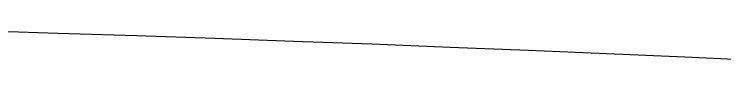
# Model space of a CAD drawing. Extents: x 11992 to 29481, y -6727 to 6811.
# Drawn here: x 24653 to 24710, y 1211.3 to 1213.7 of the extents above; entities that cross this region are included whole.
import ezdxf

# ---------------------------------------------------------------- set-up
doc = ezdxf.new("R2010")
doc.units = 0
doc.header["$MEASUREMENT"] = 0
doc.layers.get('0').update_dxf_attribs({"color": 8, "linetype": 'CONTINUOUS'})

msp = doc.modelspace()

# ---------------------------------------------------------------- linework, layer by layer
for p, q in [((24653.336, 1213.597, -2436.428), (24650.186, 1213.688, -2436.428)), ((24656.486, 1213.502, -2436.428), (24653.336, 1213.597, -2436.428)), ((24662.784, 1213.302, -2436.428), (24656.486, 1213.502, -2436.428)), ((24669.078, 1213.09, -2436.428), (24662.784, 1213.302, -2436.428)), ((24675.37, 1212.867, -2436.428), (24669.078, 1213.09, -2436.428)), ((24681.658, 1212.632, -2436.428), (24675.37, 1212.867, -2436.428)), ((24687.944, 1212.386, -2436.428), (24681.658, 1212.632, -2436.428)), ((24694.225, 1212.13, -2436.428), (24687.944, 1212.386, -2436.428)), ((24700.502, 1211.864, -2436.428), (24694.225, 1212.13, -2436.428)), ((24706.776, 1211.588, -2436.428), (24700.502, 1211.864, -2436.428)), ((24713.045, 1211.304, -2436.428), (24706.776, 1211.588, -2436.428))]:
    msp.add_line(p, q)

doc.saveas('drawing.dxf')
